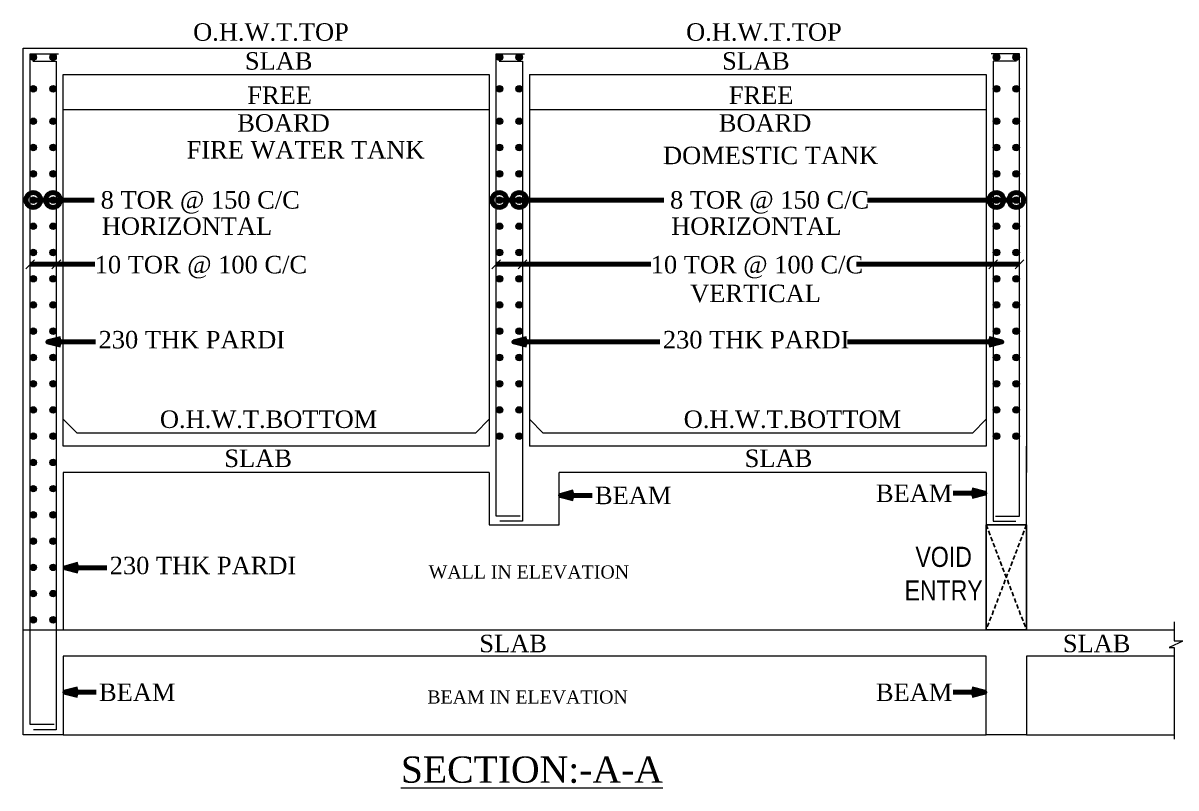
# Model space of a CAD drawing. Header units: millimetres. Extents: x 9787089 to 10042845, y -7706546 to -7623003.
# Drawn here: x 9912890 to 9919477, y -7645276 to -7640903 of the extents above; entities that cross this region are included whole.
import ezdxf

# ---------------------------------------------------------------- set-up
doc = ezdxf.new("R2010")
doc.units = ezdxf.units.MM
doc.header["$LTSCALE"] = 10
doc.linetypes.add('HIDDEN', pattern=[0.375, 0.25, -0.125])
for name, color, linetype, lineweight in [('S-SECTION', 5, 'Continuous', 0), ('S-SECTION MARK', 7, 'Continuous', 0), ('S-STEEL', 1, 'Continuous', 15), ('S-STEEL-2', 6, 'Continuous', 0), ('S-TEXT', 7, 'Continuous', 0)]:
    doc.layers.add(name, color=color, linetype=linetype, lineweight=lineweight)
doc.styles.add('arial narrow', font='ARIALN.TTF')
doc.styles.add('ROMANS', font='romans.shx')
doc.styles.add('TEXT', font='times.ttf')
doc.dimstyles.new('WRK', dxfattribs={"dimtxt": 7.511719, "dimasz": 4, "dimexe": 0.18, "dimexo": 0.0625, "dimgap": 1.5, "dimtad": 0, "dimzin": 0, "dimdsep": 46, "dimlunit": 4, "dimtxsty": 'ROMANS', "dimblk": 'OBLIQUE', "dimcen": 0.09, "dimse1": 1, "dimse2": 1, "dimclrt": 256, "dimadec": 0, "dimazin": 0, "dimtfac": 1, "dimtmove": 1, "dimatfit": 3, "dimldrblk": 'OBLIQUE', "dimfxl": 1, "dimtolj": 1, "dimtzin": 0, "dimarcsym": 1})

# ---------------------------------------------------------------- blocks, each defined once
blk = doc.blocks.new('_Oblique')
at = {"color": 0, "linetype": 'ByBlock', "lineweight": -2}
blk.add_line((-0.5, -0.5), (0.5, 0.5), dxfattribs=at)

msp = doc.modelspace()

# ---------------------------------------------------------------- hatches: boundary and pattern name
at = {"layer": 'S-STEEL-2'}
h = msp.add_hatch(color=256, dxfattribs=at)
h.dxf.hatch_style = 1
edge = h.paths.add_edge_path()
edge.add_arc((9912948.7, -7641098.1), 18.5, 0, 360, ccw=False)
h = msp.add_hatch(color=256, dxfattribs=at)
h.dxf.hatch_style = 1
edge = h.paths.add_edge_path()
edge.add_arc((9913061.6, -7641098.1), 18.5, 0, 360, ccw=False)
h = msp.add_hatch(color=256, dxfattribs=at)
h.dxf.hatch_style = 1
edge = h.paths.add_edge_path()
edge.add_arc((9915612, -7641098.1), 18.5, 0, 360, ccw=False)
h = msp.add_hatch(color=256, dxfattribs=at)
h.dxf.hatch_style = 1
edge = h.paths.add_edge_path()
edge.add_arc((9915724.9, -7641098.1), 18.5, 0, 360, ccw=False)
h = msp.add_hatch(color=256, dxfattribs=at)
h.dxf.hatch_style = 1
edge = h.paths.add_edge_path()
edge.add_arc((9918451.9, -7641098.1), 18.5, 180, 540)
h = msp.add_hatch(color=256, dxfattribs=at)
h.dxf.hatch_style = 1
edge = h.paths.add_edge_path()
edge.add_arc((9918564.8, -7641098.1), 18.5, 180, 540)
h = msp.add_hatch(color=256, dxfattribs=at)
h.dxf.hatch_style = 1
edge = h.paths.add_edge_path()
edge.add_arc((9912948.7, -7641278.8), 18.5, 0, 360, ccw=False)
h = msp.add_hatch(color=256, dxfattribs=at)
h.dxf.hatch_style = 1
edge = h.paths.add_edge_path()
edge.add_arc((9913061.6, -7641278.8), 18.5, 0, 360, ccw=False)
h = msp.add_hatch(color=256, dxfattribs=at)
h.dxf.hatch_style = 1
edge = h.paths.add_edge_path()
edge.add_arc((9915612, -7641278.8), 18.5, 0, 360, ccw=False)
h = msp.add_hatch(color=256, dxfattribs=at)
h.dxf.hatch_style = 1
edge = h.paths.add_edge_path()
edge.add_arc((9915724.9, -7641278.8), 18.5, 0, 360, ccw=False)
h = msp.add_hatch(color=256, dxfattribs=at)
h.dxf.hatch_style = 1
edge = h.paths.add_edge_path()
edge.add_arc((9918451.9, -7641278.8), 18.5, 180, 540)
h = msp.add_hatch(color=256, dxfattribs=at)
h.dxf.hatch_style = 1
edge = h.paths.add_edge_path()
edge.add_arc((9918564.8, -7641278.8), 18.5, 180, 540)
h = msp.add_hatch(color=256, dxfattribs=at)
h.dxf.hatch_style = 1
edge = h.paths.add_edge_path()
edge.add_arc((9912948.7, -7641464.8), 18.5, 0, 360, ccw=False)
h = msp.add_hatch(color=256, dxfattribs=at)
h.dxf.hatch_style = 1
edge = h.paths.add_edge_path()
edge.add_arc((9913061.6, -7641464.8), 18.5, 0, 360, ccw=False)
h = msp.add_hatch(color=256, dxfattribs=at)
h.dxf.hatch_style = 1
edge = h.paths.add_edge_path()
edge.add_arc((9915612, -7641464.8), 18.5, 0, 360, ccw=False)
h = msp.add_hatch(color=256, dxfattribs=at)
h.dxf.hatch_style = 1
edge = h.paths.add_edge_path()
edge.add_arc((9915724.9, -7641464.8), 18.5, 0, 360, ccw=False)
h = msp.add_hatch(color=256, dxfattribs=at)
h.dxf.hatch_style = 1
edge = h.paths.add_edge_path()
edge.add_arc((9918451.9, -7641464.8), 18.5, 180, 540)
h = msp.add_hatch(color=256, dxfattribs=at)
h.dxf.hatch_style = 1
edge = h.paths.add_edge_path()
edge.add_arc((9918564.8, -7641464.8), 18.5, 180, 540)
h = msp.add_hatch(color=256, dxfattribs=at)
h.dxf.hatch_style = 1
edge = h.paths.add_edge_path()
edge.add_arc((9912948.7, -7641614.8), 18.5, 0, 360, ccw=False)
h = msp.add_hatch(color=256, dxfattribs=at)
h.dxf.hatch_style = 1
edge = h.paths.add_edge_path()
edge.add_arc((9913061.6, -7641614.8), 18.5, 0, 360, ccw=False)
h = msp.add_hatch(color=256, dxfattribs=at)
h.dxf.hatch_style = 1
edge = h.paths.add_edge_path()
edge.add_arc((9915612, -7641614.8), 18.5, 0, 360, ccw=False)
h = msp.add_hatch(color=256, dxfattribs=at)
h.dxf.hatch_style = 1
edge = h.paths.add_edge_path()
edge.add_arc((9915724.9, -7641614.8), 18.5, 0, 360, ccw=False)
h = msp.add_hatch(color=256, dxfattribs=at)
h.dxf.hatch_style = 1
edge = h.paths.add_edge_path()
edge.add_arc((9918451.9, -7641614.8), 18.5, 180, 540)
h = msp.add_hatch(color=256, dxfattribs=at)
h.dxf.hatch_style = 1
edge = h.paths.add_edge_path()
edge.add_arc((9918564.8, -7641614.8), 18.5, 180, 540)
h = msp.add_hatch(color=256, dxfattribs=at)
h.dxf.hatch_style = 1
edge = h.paths.add_edge_path()
edge.add_arc((9912948.7, -7641764.8), 18.5, 0, 360, ccw=False)
h = msp.add_hatch(color=256, dxfattribs=at)
h.dxf.hatch_style = 1
edge = h.paths.add_edge_path()
edge.add_arc((9913061.6, -7641764.8), 18.5, 0, 360, ccw=False)
h = msp.add_hatch(color=256, dxfattribs=at)
h.dxf.hatch_style = 1
edge = h.paths.add_edge_path()
edge.add_arc((9915612, -7641764.8), 18.5, 0, 360, ccw=False)
h = msp.add_hatch(color=256, dxfattribs=at)
h.dxf.hatch_style = 1
edge = h.paths.add_edge_path()
edge.add_arc((9915724.9, -7641764.8), 18.5, 0, 360, ccw=False)
h = msp.add_hatch(color=256, dxfattribs=at)
h.dxf.hatch_style = 1
edge = h.paths.add_edge_path()
edge.add_arc((9918451.9, -7641764.8), 18.5, 180, 540)
h = msp.add_hatch(color=256, dxfattribs=at)
h.dxf.hatch_style = 1
edge = h.paths.add_edge_path()
edge.add_arc((9918564.8, -7641764.8), 18.5, 180, 540)
h = msp.add_hatch(color=256, dxfattribs=at)
h.dxf.hatch_style = 1
edge = h.paths.add_edge_path()
edge.add_arc((9912948.7, -7641914.8), 18.5, 0, 360, ccw=False)
h = msp.add_hatch(color=256, dxfattribs=at)
h.dxf.hatch_style = 1
edge = h.paths.add_edge_path()
edge.add_arc((9913061.6, -7641914.8), 18.5, 0, 360, ccw=False)
h = msp.add_hatch(color=256, dxfattribs=at)
h.dxf.hatch_style = 1
edge = h.paths.add_edge_path()
edge.add_arc((9915612, -7641914.8), 18.5, 0, 360, ccw=False)
h = msp.add_hatch(color=256, dxfattribs=at)
h.dxf.hatch_style = 1
edge = h.paths.add_edge_path()
edge.add_arc((9915724.9, -7641914.8), 18.5, 0, 360, ccw=False)
h = msp.add_hatch(color=256, dxfattribs=at)
h.dxf.hatch_style = 1
edge = h.paths.add_edge_path()
edge.add_arc((9918451.9, -7641914.8), 18.5, 180, 540)
h = msp.add_hatch(color=256, dxfattribs=at)
h.dxf.hatch_style = 1
edge = h.paths.add_edge_path()
edge.add_arc((9918564.8, -7641914.8), 18.5, 180, 540)
h = msp.add_hatch(color=256, dxfattribs=at)
h.dxf.hatch_style = 1
edge = h.paths.add_edge_path()
edge.add_arc((9912948.7, -7642064.8), 18.5, 0, 360, ccw=False)
h = msp.add_hatch(color=256, dxfattribs=at)
h.dxf.hatch_style = 1
edge = h.paths.add_edge_path()
edge.add_arc((9913061.6, -7642064.8), 18.5, 0, 360, ccw=False)
h = msp.add_hatch(color=256, dxfattribs=at)
h.dxf.hatch_style = 1
edge = h.paths.add_edge_path()
edge.add_arc((9915612, -7642064.8), 18.5, 0, 360, ccw=False)
h = msp.add_hatch(color=256, dxfattribs=at)
h.dxf.hatch_style = 1
edge = h.paths.add_edge_path()
edge.add_arc((9915724.9, -7642064.8), 18.5, 0, 360, ccw=False)
h = msp.add_hatch(color=256, dxfattribs=at)
h.dxf.hatch_style = 1
edge = h.paths.add_edge_path()
edge.add_arc((9918451.9, -7642064.8), 18.5, 180, 540)
h = msp.add_hatch(color=256, dxfattribs=at)
h.dxf.hatch_style = 1
edge = h.paths.add_edge_path()
edge.add_arc((9918564.8, -7642064.8), 18.5, 180, 540)
h = msp.add_hatch(color=256, dxfattribs=at)
h.dxf.hatch_style = 1
edge = h.paths.add_edge_path()
edge.add_arc((9912948.7, -7642214.8), 18.5, 0, 360, ccw=False)
h = msp.add_hatch(color=256, dxfattribs=at)
h.dxf.hatch_style = 1
edge = h.paths.add_edge_path()
edge.add_arc((9913061.6, -7642214.8), 18.5, 0, 360, ccw=False)
h = msp.add_hatch(color=256, dxfattribs=at)
h.dxf.hatch_style = 1
edge = h.paths.add_edge_path()
edge.add_arc((9915612, -7642214.8), 18.5, 0, 360, ccw=False)
h = msp.add_hatch(color=256, dxfattribs=at)
h.dxf.hatch_style = 1
edge = h.paths.add_edge_path()
edge.add_arc((9915724.9, -7642214.8), 18.5, 0, 360, ccw=False)
h = msp.add_hatch(color=256, dxfattribs=at)
h.dxf.hatch_style = 1
edge = h.paths.add_edge_path()
edge.add_arc((9918451.9, -7642214.8), 18.5, 180, 540)
h = msp.add_hatch(color=256, dxfattribs=at)
h.dxf.hatch_style = 1
edge = h.paths.add_edge_path()
edge.add_arc((9918564.8, -7642214.8), 18.5, 180, 540)
h = msp.add_hatch(color=256, dxfattribs=at)
h.dxf.hatch_style = 1
edge = h.paths.add_edge_path()
edge.add_arc((9912948.7, -7642364.8), 18.5, 0, 360, ccw=False)
h = msp.add_hatch(color=256, dxfattribs=at)
h.dxf.hatch_style = 1
edge = h.paths.add_edge_path()
edge.add_arc((9913061.6, -7642364.8), 18.5, 0, 360, ccw=False)
h = msp.add_hatch(color=256, dxfattribs=at)
h.dxf.hatch_style = 1
edge = h.paths.add_edge_path()
edge.add_arc((9915612, -7642364.8), 18.5, 0, 360, ccw=False)
h = msp.add_hatch(color=256, dxfattribs=at)
h.dxf.hatch_style = 1
edge = h.paths.add_edge_path()
edge.add_arc((9915724.9, -7642364.8), 18.5, 0, 360, ccw=False)
h = msp.add_hatch(color=256, dxfattribs=at)
h.dxf.hatch_style = 1
edge = h.paths.add_edge_path()
edge.add_arc((9918451.9, -7642364.8), 18.5, 180, 540)
h = msp.add_hatch(color=256, dxfattribs=at)
h.dxf.hatch_style = 1
edge = h.paths.add_edge_path()
edge.add_arc((9918564.8, -7642364.8), 18.5, 180, 540)
h = msp.add_hatch(color=256, dxfattribs=at)
h.dxf.hatch_style = 1
edge = h.paths.add_edge_path()
edge.add_arc((9912948.7, -7642514.8), 18.5, 0, 360, ccw=False)
h = msp.add_hatch(color=256, dxfattribs=at)
h.dxf.hatch_style = 1
edge = h.paths.add_edge_path()
edge.add_arc((9913061.6, -7642514.8), 18.5, 0, 360, ccw=False)
h = msp.add_hatch(color=256, dxfattribs=at)
h.dxf.hatch_style = 1
edge = h.paths.add_edge_path()
edge.add_arc((9915612, -7642514.8), 18.5, 0, 360, ccw=False)
h = msp.add_hatch(color=256, dxfattribs=at)
h.dxf.hatch_style = 1
edge = h.paths.add_edge_path()
edge.add_arc((9915724.9, -7642514.8), 18.5, 0, 360, ccw=False)
h = msp.add_hatch(color=256, dxfattribs=at)
h.dxf.hatch_style = 1
edge = h.paths.add_edge_path()
edge.add_arc((9918451.9, -7642514.8), 18.5, 180, 540)
h = msp.add_hatch(color=256, dxfattribs=at)
h.dxf.hatch_style = 1
edge = h.paths.add_edge_path()
edge.add_arc((9918564.8, -7642514.8), 18.5, 180, 540)
h = msp.add_hatch(color=256, dxfattribs=at)
h.dxf.hatch_style = 1
edge = h.paths.add_edge_path()
edge.add_arc((9912948.7, -7642664.8), 18.5, 0, 360, ccw=False)
h = msp.add_hatch(color=256, dxfattribs=at)
h.dxf.hatch_style = 1
edge = h.paths.add_edge_path()
edge.add_arc((9913061.6, -7642664.8), 18.5, 0, 360, ccw=False)
h = msp.add_hatch(color=256, dxfattribs=at)
h.dxf.hatch_style = 1
edge = h.paths.add_edge_path()
edge.add_arc((9915612, -7642664.8), 18.5, 0, 360, ccw=False)
h = msp.add_hatch(color=256, dxfattribs=at)
h.dxf.hatch_style = 1
edge = h.paths.add_edge_path()
edge.add_arc((9915724.9, -7642664.8), 18.5, 0, 360, ccw=False)
h = msp.add_hatch(color=256, dxfattribs=at)
h.dxf.hatch_style = 1
edge = h.paths.add_edge_path()
edge.add_arc((9918451.9, -7642664.8), 18.5, 180, 540)
h = msp.add_hatch(color=256, dxfattribs=at)
h.dxf.hatch_style = 1
edge = h.paths.add_edge_path()
edge.add_arc((9918564.8, -7642664.8), 18.5, 180, 540)
h = msp.add_hatch(color=256, dxfattribs=at)
h.dxf.hatch_style = 1
edge = h.paths.add_edge_path()
edge.add_arc((9912948.7, -7642814.8), 18.5, 0, 360, ccw=False)
h = msp.add_hatch(color=256, dxfattribs=at)
h.dxf.hatch_style = 1
edge = h.paths.add_edge_path()
edge.add_arc((9913061.6, -7642814.8), 18.5, 0, 360, ccw=False)
h = msp.add_hatch(color=256, dxfattribs=at)
h.dxf.hatch_style = 1
edge = h.paths.add_edge_path()
edge.add_arc((9915612, -7642814.8), 18.5, 0, 360, ccw=False)
h = msp.add_hatch(color=256, dxfattribs=at)
h.dxf.hatch_style = 1
edge = h.paths.add_edge_path()
edge.add_arc((9915724.9, -7642814.8), 18.5, 0, 360, ccw=False)
h = msp.add_hatch(color=256, dxfattribs=at)
h.dxf.hatch_style = 1
edge = h.paths.add_edge_path()
edge.add_arc((9918451.9, -7642814.8), 18.5, 180, 540)
h = msp.add_hatch(color=256, dxfattribs=at)
h.dxf.hatch_style = 1
edge = h.paths.add_edge_path()
edge.add_arc((9918564.8, -7642814.8), 18.5, 180, 540)
h = msp.add_hatch(color=256, dxfattribs=at)
h.dxf.hatch_style = 1
edge = h.paths.add_edge_path()
edge.add_arc((9912948.7, -7642964.8), 18.5, 0, 360, ccw=False)
h = msp.add_hatch(color=256, dxfattribs=at)
h.dxf.hatch_style = 1
edge = h.paths.add_edge_path()
edge.add_arc((9913061.6, -7642964.8), 18.5, 0, 360, ccw=False)
h = msp.add_hatch(color=256, dxfattribs=at)
h.dxf.hatch_style = 1
edge = h.paths.add_edge_path()
edge.add_arc((9915612, -7642964.8), 18.5, 0, 360, ccw=False)
h = msp.add_hatch(color=256, dxfattribs=at)
h.dxf.hatch_style = 1
edge = h.paths.add_edge_path()
edge.add_arc((9915724.9, -7642964.8), 18.5, 0, 360, ccw=False)
h = msp.add_hatch(color=256, dxfattribs=at)
h.dxf.hatch_style = 1
edge = h.paths.add_edge_path()
edge.add_arc((9918451.9, -7642964.8), 18.5, 180, 540)
h = msp.add_hatch(color=256, dxfattribs=at)
h.dxf.hatch_style = 1
edge = h.paths.add_edge_path()
edge.add_arc((9918564.8, -7642964.8), 18.5, 180, 540)
h = msp.add_hatch(color=256, dxfattribs=at)
h.dxf.hatch_style = 1
edge = h.paths.add_edge_path()
edge.add_arc((9912948.7, -7643114.8), 18.5, 0, 360, ccw=False)
h = msp.add_hatch(color=256, dxfattribs=at)
h.dxf.hatch_style = 1
edge = h.paths.add_edge_path()
edge.add_arc((9913061.6, -7643114.8), 18.5, 0, 360, ccw=False)
h = msp.add_hatch(color=256, dxfattribs=at)
h.dxf.hatch_style = 1
edge = h.paths.add_edge_path()
edge.add_arc((9915612, -7643114.8), 18.5, 0, 360, ccw=False)
h = msp.add_hatch(color=256, dxfattribs=at)
h.dxf.hatch_style = 1
edge = h.paths.add_edge_path()
edge.add_arc((9915724.9, -7643114.8), 18.5, 0, 360, ccw=False)
h = msp.add_hatch(color=256, dxfattribs=at)
h.dxf.hatch_style = 1
edge = h.paths.add_edge_path()
edge.add_arc((9918451.9, -7643114.8), 18.5, 180, 540)
h = msp.add_hatch(color=256, dxfattribs=at)
h.dxf.hatch_style = 1
edge = h.paths.add_edge_path()
edge.add_arc((9918564.8, -7643114.8), 18.5, 180, 540)
h = msp.add_hatch(color=256, dxfattribs=at)
h.dxf.hatch_style = 1
edge = h.paths.add_edge_path()
edge.add_arc((9912948.7, -7643264.8), 18.5, 0, 360, ccw=False)
h = msp.add_hatch(color=256, dxfattribs=at)
h.dxf.hatch_style = 1
edge = h.paths.add_edge_path()
edge.add_arc((9913061.6, -7643264.8), 18.5, 0, 360, ccw=False)
h = msp.add_hatch(color=256, dxfattribs=at)
h.dxf.hatch_style = 1
edge = h.paths.add_edge_path()
edge.add_arc((9915612, -7643264.8), 18.5, 0, 360, ccw=False)
h = msp.add_hatch(color=256, dxfattribs=at)
h.dxf.hatch_style = 1
edge = h.paths.add_edge_path()
edge.add_arc((9915724.9, -7643264.8), 18.5, 0, 360, ccw=False)
h = msp.add_hatch(color=256, dxfattribs=at)
h.dxf.hatch_style = 1
edge = h.paths.add_edge_path()
edge.add_arc((9918451.9, -7643264.8), 18.5, 180, 540)
h = msp.add_hatch(color=256, dxfattribs=at)
h.dxf.hatch_style = 1
edge = h.paths.add_edge_path()
edge.add_arc((9918564.8, -7643264.8), 18.5, 180, 540)
h = msp.add_hatch(color=256, dxfattribs=at)
h.dxf.hatch_style = 1
edge = h.paths.add_edge_path()
edge.add_arc((9912948.7, -7643414.8), 18.5, 0, 360, ccw=False)
h = msp.add_hatch(color=256, dxfattribs=at)
h.dxf.hatch_style = 1
edge = h.paths.add_edge_path()
edge.add_arc((9913061.6, -7643414.8), 18.5, 0, 360, ccw=False)
h = msp.add_hatch(color=256, dxfattribs=at)
h.dxf.hatch_style = 1
edge = h.paths.add_edge_path()
edge.add_arc((9912948.7, -7643564.8), 18.5, 0, 360, ccw=False)
h = msp.add_hatch(color=256, dxfattribs=at)
h.dxf.hatch_style = 1
edge = h.paths.add_edge_path()
edge.add_arc((9913061.6, -7643564.8), 18.5, 0, 360, ccw=False)
h = msp.add_hatch(color=256, dxfattribs=at)
h.dxf.hatch_style = 1
edge = h.paths.add_edge_path()
edge.add_arc((9912948.7, -7643714.8), 18.5, 0, 360, ccw=False)
h = msp.add_hatch(color=256, dxfattribs=at)
h.dxf.hatch_style = 1
edge = h.paths.add_edge_path()
edge.add_arc((9913061.6, -7643714.8), 18.5, 0, 360, ccw=False)
h = msp.add_hatch(color=256, dxfattribs=at)
h.dxf.hatch_style = 1
edge = h.paths.add_edge_path()
edge.add_arc((9912948.7, -7643864.8), 18.5, 0, 360, ccw=False)
h = msp.add_hatch(color=256, dxfattribs=at)
h.dxf.hatch_style = 1
edge = h.paths.add_edge_path()
edge.add_arc((9913061.6, -7643864.8), 18.5, 0, 360, ccw=False)
h = msp.add_hatch(color=256, dxfattribs=at)
h.dxf.hatch_style = 1
edge = h.paths.add_edge_path()
edge.add_arc((9912948.7, -7644014.8), 18.5, 0, 360, ccw=False)
h = msp.add_hatch(color=256, dxfattribs=at)
h.dxf.hatch_style = 1
edge = h.paths.add_edge_path()
edge.add_arc((9913061.6, -7644014.8), 18.5, 0, 360, ccw=False)
h = msp.add_hatch(color=256, dxfattribs=at)
h.dxf.hatch_style = 1
edge = h.paths.add_edge_path()
edge.add_arc((9912948.7, -7644164.8), 18.5, 0, 360, ccw=False)
h = msp.add_hatch(color=256, dxfattribs=at)
h.dxf.hatch_style = 1
edge = h.paths.add_edge_path()
edge.add_arc((9913061.6, -7644164.8), 18.5, 0, 360, ccw=False)
h = msp.add_hatch(color=256, dxfattribs=at)
h.dxf.hatch_style = 1
edge = h.paths.add_edge_path()
edge.add_arc((9912948.7, -7644314.8), 18.5, 0, 360, ccw=False)
h = msp.add_hatch(color=256, dxfattribs=at)
h.dxf.hatch_style = 1
edge = h.paths.add_edge_path()
edge.add_arc((9913061.6, -7644314.8), 18.5, 0, 360, ccw=False)

# ---------------------------------------------------------------- linework, layer by layer
at = {"color": 212, "linetype": 'HIDDEN', "ltscale": 10, "true_color": 0xcc00cc}
for p, q in [((9918393.3, -7643771.8), (9918623.3, -7644371.8)), ((9918623.3, -7643771.8), (9918393.3, -7644371.8))]:
    msp.add_line(p, q, dxfattribs=at)
at = {"color": 212, "linetype": 'Continuous', "ltscale": 10, "true_color": 0xcc00cc}
msp.add_lwpolyline([(9918393.3, -7643771.8), (9918623.3, -7643771.8), (9918623.3, -7644371.8), (9918393.3, -7644371.8)], close=True, dxfattribs=at)
at = {"layer": 'S-SECTION', "ltscale": 30}
for p, q in [((9912890.1, -7644522.6), (9912890.1, -7641046.8)), ((9912890.1, -7641046.8), (9918623.3, -7641046.8)), ((9918623.3, -7641046.8), (9918623.3, -7643471.8)), ((9913120.1, -7641196.8), (9915553.4, -7641196.8)), ((9913120.1, -7643321.8), (9913120.1, -7641196.8)), ((9915553.4, -7641196.8), (9915553.4, -7643321.8)), ((9915783.4, -7641196.8), (9918393.3, -7641196.8)), ((9915783.4, -7641196.8), (9915783.4, -7643321.8)), ((9918393.3, -7641196.8), (9918393.3, -7643321.8)), ((9915553.4, -7643321.8), (9913120.1, -7643321.8)), ((9918393.3, -7643321.8), (9915783.4, -7643321.8)), ((9915553.4, -7643471.8), (9913120.1, -7643471.8)), ((9913120.1, -7643471.8), (9913120.1, -7644371.8)), ((9918393.3, -7643471.8), (9915953.4, -7643471.8)), ((9913120.1, -7644371.8), (9919468, -7644371.8)), ((9918393.3, -7644522.6), (9913120.1, -7644522.6)), ((9919468, -7644522.6), (9918623.3, -7644522.6))]:
    msp.add_line(p, q, dxfattribs=at)
at = {"layer": 'S-SECTION', "color": 8, "ltscale": 30}
for p, q in [((9913199.2, -7643246.8), (9913120.1, -7643167.7)), ((9915553.4, -7643167.7), (9915474.4, -7643246.8)), ((9915783.4, -7643167.7), (9915862.5, -7643246.8)), ((9918393.3, -7643167.7), (9918314.3, -7643246.8)), ((9915474.4, -7643246.8), (9913199.2, -7643246.8)), ((9918314.3, -7643246.8), (9915862.5, -7643246.8)), ((9918623.3, -7643771.8), (9918623.3, -7644371.8)), ((9913120.1, -7644971.8), (9918393.3, -7644971.8)), ((9918623.3, -7644971.8), (9919468, -7644971.8))]:
    msp.add_line(p, q, dxfattribs=at)
for points in [[(9913120.1, -7641396.8), (9915553.4, -7641396.8)], [(9915783.4, -7641396.8), (9918393.3, -7641396.8)]]:
    msp.add_lwpolyline(points, dxfattribs=at)
at = {"layer": 'S-SECTION', "ltscale": 30}
for points in [[(9918393.3, -7643471.8), (9918393.3, -7643771.8), (9918623.3, -7643771.8), (9918623.3, -7643321.8)], [(9915553.4, -7643471.8), (9915553.4, -7643771.8), (9915953.4, -7643771.8), (9915953.4, -7643471.8)], [(9919468, -7644325.9), (9919468, -7644435), (9919521.2, -7644435), (9919439, -7644472.5), (9919468, -7644472.5), (9919468, -7644997.7)], [(9913120.1, -7644522.6), (9913120.1, -7644971.8), (9912890.1, -7644971.8), (9912890.1, -7644371.8), (9913120.1, -7644371.8)], [(9918623.3, -7644522.6), (9918623.3, -7644971.8), (9918393.3, -7644971.8), (9918393.3, -7644522.6)]]:
    msp.add_lwpolyline(points, dxfattribs=at)
at = {"layer": 'S-STEEL'}
for points in [[(9913067.8, -7644913.8), (9912930.1, -7644913.8), (9912930.1, -7641079.6), (9913091.8, -7641079.6)], [(9912946.3, -7641120.1), (9913080.1, -7641120.1), (9913080.1, -7644943), (9912950.3, -7644943)], [(9915731.1, -7643722.2), (9915593.4, -7643722.2), (9915593.4, -7641079.6), (9915755.1, -7641079.6)], [(9915609.6, -7641120.1), (9915743.4, -7641120.1), (9915743.4, -7643751.4), (9915613.6, -7643751.4)], [(9918445.7, -7643722.2), (9918583.3, -7643722.2), (9918583.3, -7641079.6), (9918421.7, -7641079.6)], [(9918567.1, -7641120.1), (9918433.3, -7641120.1), (9918433.3, -7643751.4), (9918563.1, -7643751.4)]]:
    msp.add_lwpolyline(points, dxfattribs=at)
at = {"layer": 'S-STEEL-2'}
for centre in [(9912948.7, -7641098.1), (9913061.6, -7641098.1), (9915612, -7641098.1), (9915724.9, -7641098.1), (9918451.9, -7641098.1), (9918564.8, -7641098.1), (9912948.7, -7641278.8), (9913061.6, -7641278.8), (9915612, -7641278.8), (9915724.9, -7641278.8), (9918451.9, -7641278.8), (9918564.8, -7641278.8), (9912948.7, -7641464.8), (9913061.6, -7641464.8), (9915612, -7641464.8), (9915724.9, -7641464.8), (9918451.9, -7641464.8), (9918564.8, -7641464.8), (9912948.7, -7641614.8), (9913061.6, -7641614.8), (9915612, -7641614.8), (9915724.9, -7641614.8), (9918451.9, -7641614.8), (9918564.8, -7641614.8), (9912948.7, -7641764.8), (9913061.6, -7641764.8), (9915612, -7641764.8), (9915724.9, -7641764.8), (9918451.9, -7641764.8), (9918564.8, -7641764.8), (9912948.7, -7641914.8), (9913061.6, -7641914.8), (9915612, -7641914.8), (9915724.9, -7641914.8), (9918451.9, -7641914.8), (9918564.8, -7641914.8), (9912948.7, -7642064.8), (9913061.6, -7642064.8), (9915612, -7642064.8), (9915724.9, -7642064.8), (9918451.9, -7642064.8), (9918564.8, -7642064.8), (9912948.7, -7642214.8), (9913061.6, -7642214.8), (9915612, -7642214.8), (9915724.9, -7642214.8), (9918451.9, -7642214.8), (9918564.8, -7642214.8), (9912948.7, -7642364.8), (9913061.6, -7642364.8), (9915612, -7642364.8), (9915724.9, -7642364.8), (9918451.9, -7642364.8), (9918564.8, -7642364.8), (9912948.7, -7642514.8), (9913061.6, -7642514.8), (9915612, -7642514.8), (9915724.9, -7642514.8), (9918451.9, -7642514.8), (9918564.8, -7642514.8), (9912948.7, -7642664.8), (9913061.6, -7642664.8), (9915612, -7642664.8), (9915724.9, -7642664.8), (9918451.9, -7642664.8), (9918564.8, -7642664.8), (9912948.7, -7642814.8), (9913061.6, -7642814.8), (9915612, -7642814.8), (9915724.9, -7642814.8), (9918451.9, -7642814.8), (9918564.8, -7642814.8), (9912948.7, -7642964.8), (9913061.6, -7642964.8), (9915612, -7642964.8), (9915724.9, -7642964.8), (9918451.9, -7642964.8), (9918564.8, -7642964.8), (9912948.7, -7643114.8), (9913061.6, -7643114.8), (9915612, -7643114.8), (9915724.9, -7643114.8), (9918451.9, -7643114.8), (9918564.8, -7643114.8), (9912948.7, -7643264.8), (9913061.6, -7643264.8), (9915612, -7643264.8), (9915724.9, -7643264.8), (9918451.9, -7643264.8), (9918564.8, -7643264.8), (9912948.7, -7643414.8), (9913061.6, -7643414.8), (9912948.7, -7643564.8), (9913061.6, -7643564.8), (9912948.7, -7643714.8), (9913061.6, -7643714.8), (9912948.7, -7643864.8), (9913061.6, -7643864.8), (9912948.7, -7644014.8), (9913061.6, -7644014.8), (9912948.7, -7644164.8), (9913061.6, -7644164.8), (9912948.7, -7644314.8), (9913061.6, -7644314.8)]:
    msp.add_circle(centre, 18.5, dxfattribs=at)

# ---------------------------------------------------------------- texts
at = {"color": 212, "linetype": 'Continuous', "ltscale": 10, "true_color": 0xcc00cc, "insert": (9918150.2, -7644050.5), "char_height": 115, "width": 1869.907, "attachment_point": 5, "style": 'arial narrow'}
msp.add_mtext('\\A1;\\pxqc,t40.8;VOID\\PENTRY', dxfattribs=at)
at = {"layer": 'S-SECTION', "color": 8, "ltscale": 30, "style": 'TEXT'}
for s, p in [('WALL IN ELEVATION', (9915207.5, -7644078.6)), ('BEAM IN ELEVATION', (9915199.9, -7644793.5))]:
    msp.add_text(s, height=75, dxfattribs=at).set_placement(p)
at = {"layer": 'S-TEXT', "style": 'TEXT'}
for s, p in [('O.H.W.T.TOP', (9913862, -7641004.2)), ('O.H.W.T.TOP', (9916678.6, -7641004.2)), ('SLAB', (9914157.6, -7641169.6, 0)), ('SLAB', (9916884.1, -7641169.6, 0)), ('FREE', (9914171.2, -7641365.6, -111)), ('FREE', (9916922.8, -7641365.6, -111)), ('BOARD', (9914113.9, -7641524.1, -111)), ('BOARD', (9916865.5, -7641524.1, -111)), ('8 TOR @ 150 C/C', (9913333.5, -7641964, 0)), ('8 TOR @ 150 C/C', (9916586.6, -7641964, 0)), ('HORIZONTAL ', (9913340.3, -7642114.1, 0)), ('HORIZONTAL ', (9916593.4, -7642114.1, 0)), ('10 TOR @ 100 C/C', (9913299.5, -7642334.1, 111)), ('10 TOR @ 100 C/C', (9916476.5, -7642334.1, 111)), ('VERTICAL ', (9916702, -7642498.6, 111)), ('230 THK PARDI', (9913321.6, -7642763.1)), ('230 THK PARDI', (9916545.8, -7642763.1)), ('O.H.W.T.BOTTOM', (9913672.1, -7643217.9)), ('O.H.W.T.BOTTOM', (9916664.7, -7643217.9)), ('SLAB', (9914040.3, -7643441.2, 0)), ('SLAB', (9917013.3, -7643441.2, 0)), ('BEAM', (9916157.8, -7643653.4)), ('BEAM', (9917763.1, -7643641.1)), ('230 THK PARDI', (9913385.2, -7644054)), ('SLAB', (9915497.2, -7644499.9, 0)), ('SLAB', (9918831.2, -7644499.9, 0)), ('BEAM', (9913324.4, -7644778.8)), ('BEAM', (9917763.1, -7644778.8))]:
    msp.add_text(s, height=100, dxfattribs=at).set_placement(p)
at = {"layer": 'S-TEXT', "color": 1, "true_color": 0xf00000, "style": 'TEXT'}
for s, p in [('FIRE WATER TANK', (9913824.6, -7641677.5, -111)), ('DOMESTIC TANK ', (9916546.8, -7641709.8, -111))]:
    msp.add_text(s, height=100, dxfattribs=at).set_placement(p)
at = {"layer": 'S-TEXT', "color": 1, "style": 'TEXT'}
msp.add_text('%%USECTION:-A-A', height=150, dxfattribs=at).set_placement((9915048.7, -7645245.8))

# ---------------------------------------------------------------- leaders
at = {"layer": 'S-SECTION MARK'}
for points, override in [([(9912948.7, -7641914.8), (9913297.3, -7641914.8)], {"dimasz": 85, "dimclrd": 256, "dimldrblk": 'DotBlank', "dimlwd": 65535}), ([(9913061.6, -7641914.8), (9913297.3, -7641914.8)], {"dimasz": 85, "dimclrd": 256, "dimldrblk": 'DotBlank', "dimlwd": 65535}), ([(9915612, -7641914.8), (9916550.4, -7641914.8)], {"dimasz": 85, "dimclrd": 256, "dimldrblk": 'DotBlank', "dimlwd": 65535}), ([(9915724.9, -7641914.8), (9916550.4, -7641914.8)], {"dimasz": 85, "dimclrd": 256, "dimldrblk": 'DotBlank', "dimlwd": 65535}), ([(9918564.8, -7641914.8), (9917715.8, -7641914.8)], {"dimasz": 85, "dimclrd": 256, "dimldrblk": 'DotBlank', "dimlwd": 65535}), ([(9918451.9, -7641914.8), (9917715.8, -7641914.8)], {"dimasz": 85, "dimclrd": 256, "dimldrblk": 'DotBlank', "dimlwd": 65535}), ([(9912930.1, -7642282.3), (9913300.4, -7642282.3)], {"dimasz": 50, "dimclrd": 256, "dimlwd": 65535}), ([(9913080.1, -7642282.3), (9913300.4, -7642282.3)], {"dimasz": 50, "dimclrd": 256, "dimlwd": 65535}), ([(9915593.4, -7642282.3), (9916477.4, -7642282.3)], {"dimasz": 50, "dimclrd": 256, "dimlwd": 65535}), ([(9915743.4, -7642282.3), (9916477.4, -7642282.3)], {"dimasz": 50, "dimclrd": 256, "dimlwd": 65535}), ([(9918583.3, -7642282.3), (9917652.1, -7642282.3)], {"dimasz": 50, "dimclrd": 256, "dimlwd": 65535}), ([(9918433.3, -7642282.3), (9917652.1, -7642282.3)], {"dimasz": 50, "dimclrd": 256, "dimlwd": 65535}), ([(9913030.1, -7642725.8), (9913304.2, -7642725.8)], {"dimasz": 75, "dimclrd": 256, "dimldrblk": 'Open30', "dimlwd": 65535}), ([(9915693.4, -7642725.8), (9916528.4, -7642725.8)], {"dimasz": 75, "dimclrd": 256, "dimldrblk": 'Open30', "dimlwd": 65535}), ([(9918483.3, -7642725.8), (9917601, -7642725.8)], {"dimasz": 75, "dimclrd": 256, "dimldrblk": 'Open30', "dimlwd": 65535}), ([(9915960.5, -7643603), (9916142, -7643603)], {"dimasz": 75, "dimclrd": 256, "dimldrblk": 'Open30', "dimlwd": 65535}), ([(9918386.3, -7643590.8), (9918204.7, -7643590.8)], {"dimasz": 75, "dimclrd": 256, "dimldrblk": 'Open30', "dimlwd": 65535}), ([(9913129.8, -7644016.7), (9913367.9, -7644016.7)], {"dimasz": 75, "dimclrd": 256, "dimldrblk": 'Open30', "dimlwd": 65535}), ([(9913127.2, -7644728.4), (9913308.7, -7644728.4)], {"dimasz": 75, "dimclrd": 256, "dimldrblk": 'Open30', "dimlwd": 65535}), ([(9918386.3, -7644728.4), (9918204.7, -7644728.4)], {"dimasz": 75, "dimclrd": 256, "dimldrblk": 'Open30', "dimlwd": 65535})]:
    msp.add_leader(points, dimstyle='WRK', override=override, dxfattribs=at)

doc.saveas('drawing.dxf')
